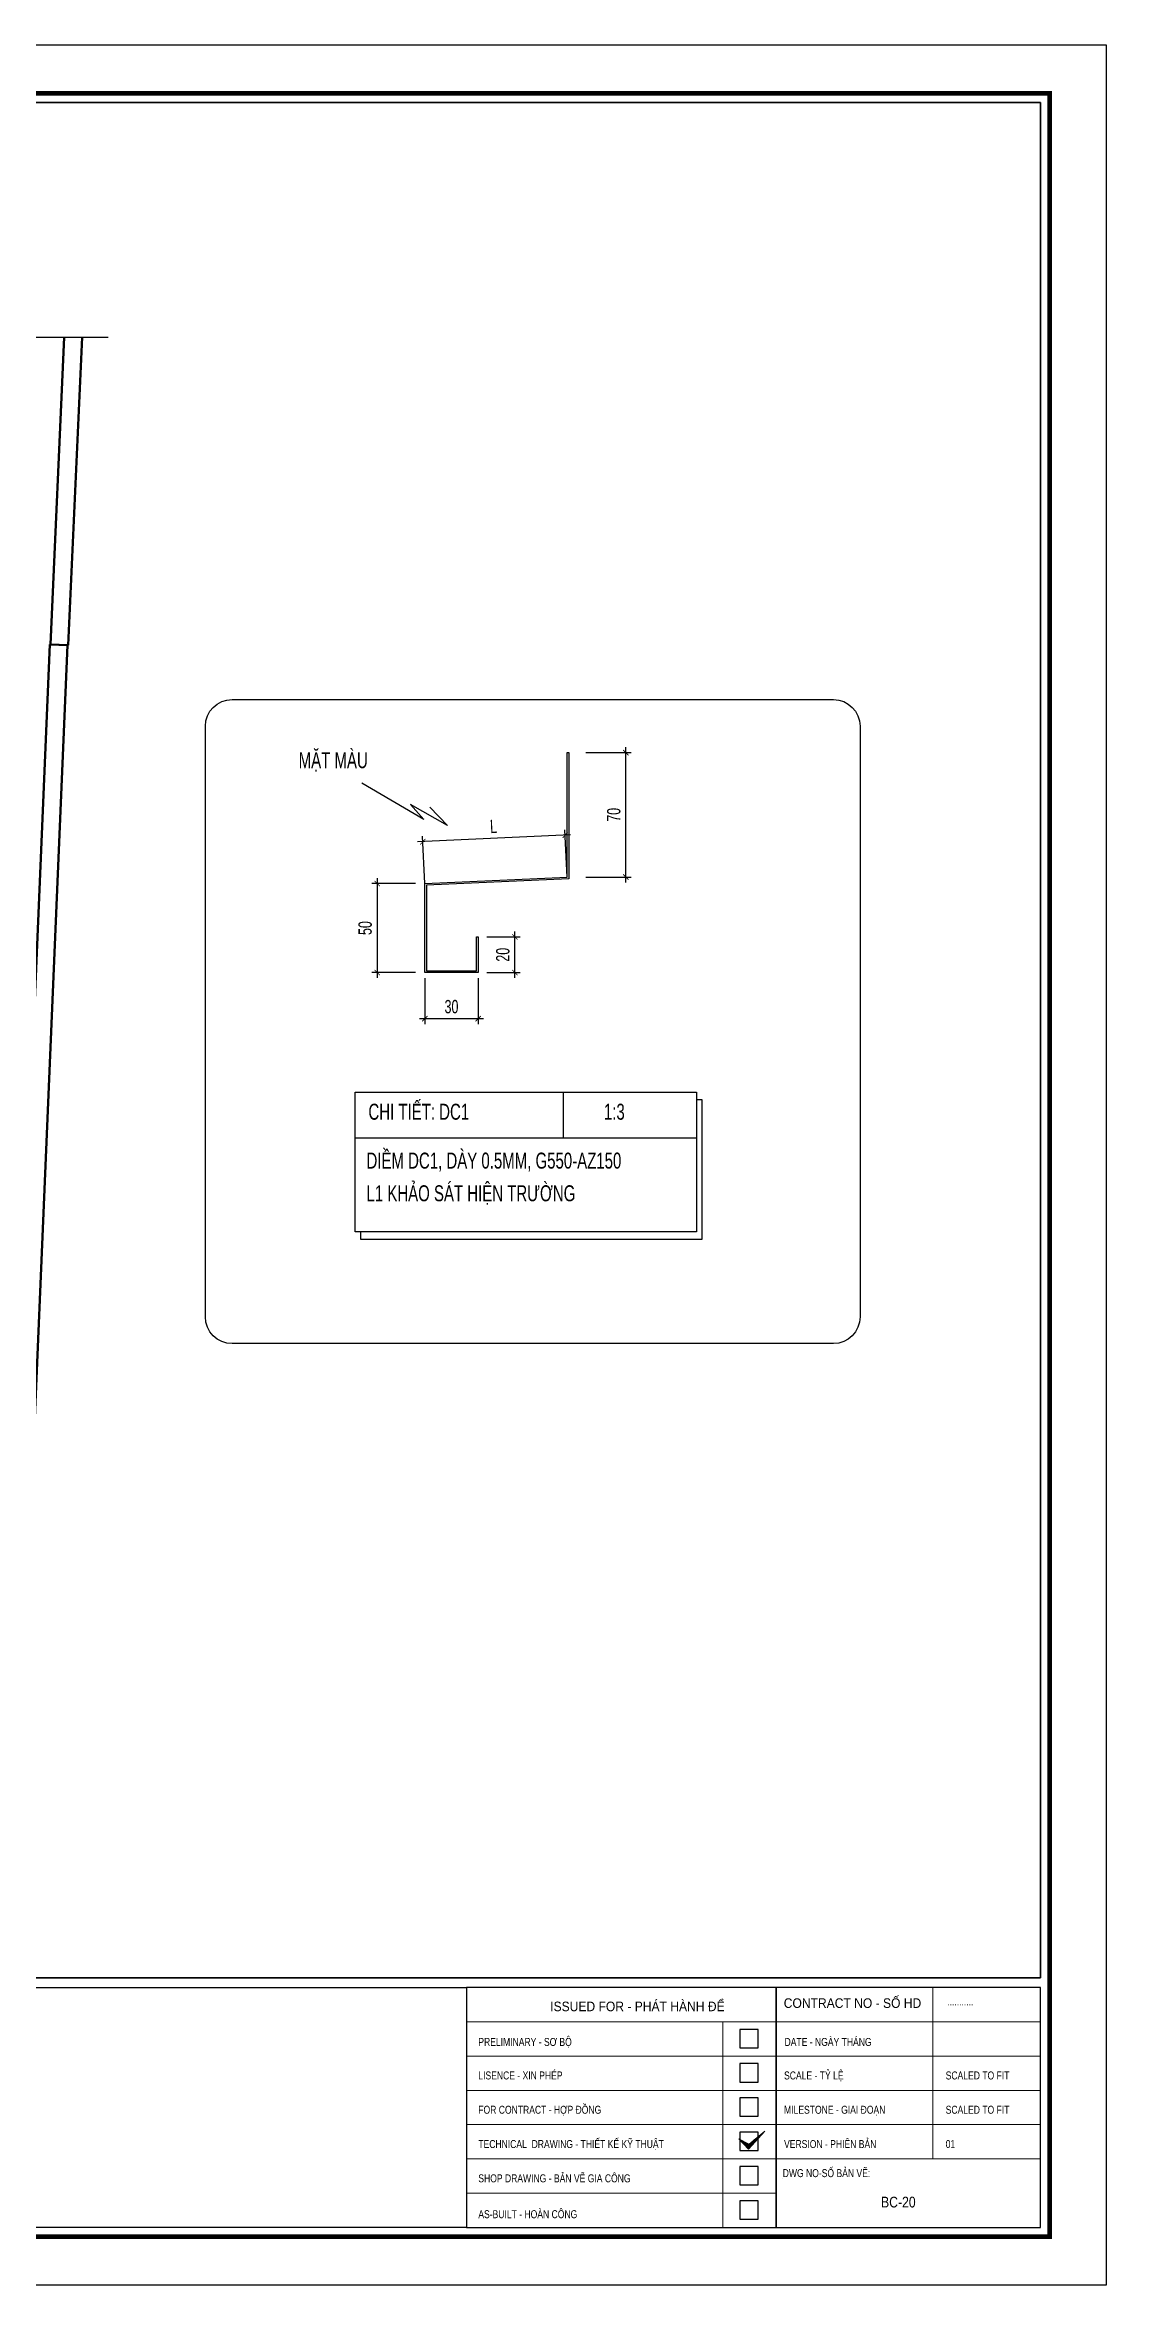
# Model space of a CAD drawing. Header units: inches. Extents: x 2 to 32666, y -5537 to 22.
# Drawn here: x 22388.9 to 22587.8, y -4124.5 to -3704.5 of the extents above; entities that cross this region are included whole.
import ezdxf
from ezdxf.enums import TextEntityAlignment as Align

# ---------------------------------------------------------------- set-up
doc = ezdxf.new("R2010")
doc.units = ezdxf.units.IN
doc.header["$MEASUREMENT"] = 0
doc.layers.get('Defpoints').update_dxf_attribs({"lineweight": 9})
for name, color, linetype in [('1', 1, 'Continuous'), ('2', 2, 'Continuous'), ('3', 3, 'Continuous'), ('4', 4, 'Continuous'), ('6', 6, 'Continuous'), ('7', 7, 'Continuous'), ('8', 8, 'Continuous'), ('9', 9, 'Continuous'), ('BAO KHUNG', 31, 'Continuous'), ('DIM', 8, 'Continuous'), ('Fast RSQ_A2 Frame$0$Khung ten', 4, 'Continuous'), ('NET IN', 3, 'Continuous')]:
    doc.layers.add(name, color=color, linetype=linetype)
doc.layers.add('Cover text', color=7, linetype='Continuous', true_color=0x52370f)
for name, color, linetype, lineweight in [('DETAIL$0$S-Dim', 8, 'Continuous', 20), ('DETAIL$0$S-Hatch', 8, 'Continuous', 13), ('S-Hatch', 8, 'Continuous', 9)]:
    doc.layers.add(name, color=color, linetype=linetype, lineweight=lineweight)
doc.styles.add('ST1', font='vnshx.shx', dxfattribs={"width": 0.7})
doc.styles.add('ST1H', font='vnshxh.shx', dxfattribs={"width": 0.7})
doc.styles.get("Standard").update_dxf_attribs({"font": 'arial.ttf'})
doc.styles.add('STYLE2', font='VHAVAN.TTF')
doc.styles.add('TIEU DE', font='Vharialn.ttf')
doc.dimstyles.new('3', dxfattribs={"dimtxt": 2.5, "dimasz": 1, "dimexe": 1, "dimexo": 0, "dimgap": 1, "dimtad": 1, "dimdec": 0, "dimlfac": 3, "dimzin": 0, "dimdsep": 46, "dimtxsty": 'ST1', "dimblk": 'ARCHTICK', "dimcen": 1, "dimdle": 1, "dimclrd": 8, "dimclre": 8, "dimclrt": 3, "dimadec": 0, "dimazin": 0, "dimtfac": 1, "dimtdec": 0, "dimtix": 1, "dimtofl": 0, "dimtmove": 1, "dimatfit": 3, "dimldrblk": 'DOT', "dimfxl": 0.18, "dimtfill": 1, "dimtolj": 1, "dimtzin": 0, "dimlwd": -1, "dimlwe": -1, "dimarcsym": 2})

# ---------------------------------------------------------------- blocks, each defined once
blk = doc.blocks.new('DETAIL$0$MARK')
at = {"layer": 'DETAIL$0$S-Hatch', "linetype": 'Continuous'}
h = blk.add_hatch(dxfattribs=at)
h.set_pattern_fill('ANSI31', color=256, scale=50, style=0)
h.paths.add_polyline_path([(1667850, -1156933), (1667909, -1156997), (1668012, -1156885), (1667913, -1156967)])
at = {"layer": 'DETAIL$0$S-Dim', "linetype": 'Continuous'}
blk.add_lwpolyline([(1667850, -1156933), (1667909, -1156997), (1668012, -1156885), (1667913, -1156967), (1667850, -1156933)], dxfattribs=at)
blk = doc.blocks.new('kt kien truc 1')
at = {"layer": '2', "color": 157, "linetype": 'Continuous'}
blk.add_lwpolyline([(0, 420), (594, 420), (594, 0), (0, 0)], close=True, dxfattribs=at)
at = {"layer": '7', "color": 147, "linetype": 'Continuous'}
blk.add_lwpolyline([(12.33, 57.61), (581.67, 57.61), (581.67, 409.19), (12.33, 409.19)], close=True, dxfattribs=at)
at = {"layer": 'BAO KHUNG', "color": 167, "linetype": 'Continuous', "const_width": 0.871}
blk.add_lwpolyline([(10.59, 9.07), (583.41, 9.07), (583.41, 410.93), (10.59, 410.93)], close=True, dxfattribs=at)
at = {"layer": 'BAO KHUNG', "color": 7}
for points in [[(211.89, 55.81), (474.14, 55.81), (474.14, 10.81), (211.89, 10.81)], [(474.14, 10.81), (532.16, 10.81), (532.16, 55.81), (474.14, 55.81)], [(532.16, 10.81), (581.67, 10.81), (581.67, 55.81), (532.16, 55.81)]]:
    blk.add_lwpolyline(points, close=True, dxfattribs=at)
at = {"layer": 'Fast RSQ_A2 Frame$0$Khung ten', "color": 7, "ltscale": 1000}
for points in [[(525.34, 44.51), (528.78, 44.51), (528.78, 47.96), (525.34, 47.96)], [(525.34, 38.09), (528.78, 38.09), (528.78, 41.53), (525.34, 41.53)], [(525.34, 31.66), (528.78, 31.66), (528.78, 35.1), (525.34, 35.1)], [(525.34, 25.23), (528.78, 25.23), (528.78, 28.67), (525.34, 28.67)], [(525.34, 18.8), (528.78, 18.8), (528.78, 22.24), (525.34, 22.24)], [(525.34, 12.37), (528.78, 12.37), (528.78, 15.81), (525.34, 15.81)]]:
    blk.add_lwpolyline(points, close=True, dxfattribs=at)
at = {"layer": 'S-Hatch'}
for p, q in [((561.54, 55.81), (561.54, 23.67)), ((474.14, 49.38), (532.16, 49.38)), ((522.13, 10.81), (522.13, 49.38)), ((532.16, 49.38), (581.67, 49.38)), ((474.14, 42.95), (532.16, 42.95)), ((532.16, 42.95), (581.67, 42.95)), ((474.14, 36.52), (532.16, 36.52)), ((532.16, 36.52), (581.67, 36.52)), ((474.14, 30.1), (532.16, 30.1)), ((532.16, 30.1), (581.67, 30.1)), ((474.14, 23.67), (532.16, 23.67)), ((532.16, 23.67), (581.67, 23.67)), ((474.14, 17.24), (532.16, 17.24))]:
    blk.add_line(p, q, dxfattribs=at)
at = {"layer": 'DETAIL$0$S-Dim', "linetype": 'Continuous', "xscale": 0.02999999999301508, "yscale": 0.02999999999301508, "zscale": 0.02999999999301508}
blk.add_blockref('DETAIL$0$MARK', (-49510.32, 34735.43), dxfattribs=at)
at = {"layer": 'BAO KHUNG', "color": 7, "linetype": 'Continuous', "width": 0.9}
blk.add_text('ISSUED FOR - PHÁT HÀNH ĐỂ ', height=1.8, dxfattribs=at).set_placement((506.46, 51.36), align=Align.CENTER)
blk.add_text('CONTRACT NO - SỐ HD', height=1.8, dxfattribs=at).set_placement((533.57, 51.98))
at = {"layer": 'BAO KHUNG', "color": 109, "linetype": 'Continuous', "style": 'STYLE2', "width": 0.8}
blk.add_text('...........', height=1.5, dxfattribs=at).set_placement((564.21, 52.44))
at = {"layer": 'Cover text', "linetype": 'Continuous', "style": 'STYLE2', "width": 0.8}
for s, p in [('PRELIMINARY - S¥ Bé', (476.33, 44.85)), ('date - NGµY TH¸NG', (533.72, 44.85)), ('LISENCE - XIN PHÐP', (476.33, 38.57)), ('scale - tû lÖ', (533.63, 38.57)), ('scaled to fit', (563.92, 38.57)), ('FOR CONTRACT - HîP §åNG', (476.33, 32.14)), ('MILESTONE - GIAI §O¹N', (533.63, 32.14)), ('scaled to fit', (563.92, 32.14)), ('TECHNICAL  DRAWING - THIÕT KÕ Kü THUËT', (476.33, 25.71)), ('VERSION - PHI£N B¶N', (533.63, 25.71)), ('01', (563.92, 25.71)), ('SHOP DRAWING - B¶N VÏ GIA C¤NG', (476.33, 19.28)), ('%%u%%udwg no-sè b¶n vÏ:', (533.38, 20.26)), ('AS-BUILT - HOµN C¤NG', (476.33, 12.56))]:
    blk.add_text(s, height=1.5, dxfattribs=at).set_placement(p)
at = {"layer": 'Cover text', "ltscale": 0.5, "style": 'TIEU DE'}
for tag, p in [('TENBANVE', (45.93, 14.6)), ('STT', (555.05, 15.58))]:
    blk.add_attdef(tag, text='', height=2, dxfattribs=at).set_placement(p, align=Align.MIDDLE_CENTER)
blk = doc.blocks.new('_ArchTick')
at = {"color": 0, "linetype": 'ByBlock', "const_width": 0.15}
blk.add_lwpolyline([(-0.5, -0.5), (0.5, 0.5)], dxfattribs=at)
blk = doc.blocks.new('*D6283')
at = {"layer": 'Defpoints', "color": 0, "transparency": 16777216}
for p in [(22490.22, -3837.21), (22497.74, -3837.21), (22490.22, -3860.54)]:
    blk.add_point(p, dxfattribs=at)
at = {"layer": 'DIM', "color": 8, "linetype": 'Continuous', "transparency": 16777216}
for p, q in [((22490.22, -3837.21), (22498.74, -3837.21)), ((22497.74, -3861.54), (22497.74, -3836.21)), ((22490.22, -3860.54), (22498.74, -3860.54))]:
    blk.add_line(p, q, dxfattribs=at)
at = {"layer": 'DIM', "color": 8, "transparency": 16777216}
for p, rotation in [((22497.74, -3837.21), 90), ((22497.74, -3860.54), 270)]:
    blk.add_blockref('_ArchTick', p, dxfattribs=dict(at, rotation=rotation))
at = {"layer": 'DIM', "color": 3, "transparency": 16777216, "insert": (22495.49, -3848.88), "char_height": 2.5, "attachment_point": 5, "rotation": 90, "style": 'ST1', "bg_fill": 3, "box_fill_scale": 1.25, "bg_fill_color": 256, "bg_fill_true_color": 13158600, "bg_fill_transparency": 0}
blk.add_mtext('\\A1;70', dxfattribs=at)
blk = doc.blocks.new('_Dot')
at = {"color": 0, "linetype": 'ByBlock', "lineweight": -2}
blk.add_line((-0.5, 0), (-1, 0), dxfattribs=at)
at = {"color": 0, "linetype": 'ByBlock', "const_width": 0.5}
blk.add_lwpolyline([(-0.25, 0, 1), (0.25, 0, 1)], format="xyb", close=True, dxfattribs=at)
blk = doc.blocks.new('DOT')
at = {"color": 0, "linetype": 'ByBlock'}
blk.add_line((-0.5, 0), (-1, 0), dxfattribs=at)
at = {"color": 0, "linetype": 'ByBlock', "const_width": 0.5}
blk.add_lwpolyline([(-0.25, 0, 1), (0.25, 0, 1)], format="xyb", close=True, dxfattribs=at)
blk = doc.blocks.new('*D6284')
at = {"layer": 'Defpoints', "color": 0, "transparency": 16777216}
for p in [(22459.71, -3853.91), (22460.07, -3861.77), (22486.74, -3860.54)]:
    blk.add_point(p, dxfattribs=at)
at = {"layer": 'DIM', "color": 8, "linetype": 'Continuous', "transparency": 16777216}
for p, q in [((22487.38, -3852.63), (22458.71, -3853.96)), ((22460.07, -3861.77), (22459.66, -3852.91)), ((22486.74, -3860.54), (22486.33, -3851.68))]:
    blk.add_line(p, q, dxfattribs=at)
at = {"layer": 'DIM', "color": 8, "transparency": 16777216}
for p, rotation in [((22459.71, -3853.91), 182.6456620715578), ((22486.38, -3852.68), 2.645662071557799)]:
    blk.add_blockref('_ArchTick', p, dxfattribs=dict(at, rotation=rotation))
at = {"layer": 'DIM', "color": 3, "transparency": 16777216, "insert": (22472.94, -3851.05), "char_height": 2.5, "attachment_point": 5, "rotation": 2.6457, "style": 'ST1', "bg_fill": 3, "box_fill_scale": 1.25, "bg_fill_color": 256, "bg_fill_true_color": 13158600, "bg_fill_transparency": 0}
blk.add_mtext('\\A1;L', dxfattribs=at)
blk = doc.blocks.new('*D6285')
at = {"layer": 'Defpoints', "color": 0, "transparency": 16777216}
for p in [(22458.33, -3861.77), (22451.14, -3878.44), (22458.33, -3878.44)]:
    blk.add_point(p, dxfattribs=at)
at = {"layer": 'DIM', "color": 8, "linetype": 'Continuous', "transparency": 16777216}
for p, q in [((22458.33, -3861.77), (22450.14, -3861.77)), ((22451.14, -3860.77), (22451.14, -3879.44)), ((22458.33, -3878.44), (22450.14, -3878.44))]:
    blk.add_line(p, q, dxfattribs=at)
at = {"layer": 'DIM', "color": 8, "transparency": 16777216}
for p, rotation in [((22451.14, -3861.77), 90), ((22451.14, -3878.44), 270)]:
    blk.add_blockref('_ArchTick', p, dxfattribs=dict(at, rotation=rotation))
at = {"layer": 'DIM', "color": 3, "transparency": 16777216, "insert": (22448.89, -3870.11), "char_height": 2.5, "attachment_point": 5, "rotation": 90, "style": 'ST1', "bg_fill": 3, "box_fill_scale": 1.25, "bg_fill_color": 256, "bg_fill_true_color": 13158600, "bg_fill_transparency": 0}
blk.add_mtext('\\A1;50', dxfattribs=at)
blk = doc.blocks.new('*D6286')
at = {"layer": 'Defpoints', "color": 0, "transparency": 16777216}
for p in [(22460.07, -3879.51), (22470.07, -3879.51), (22460.07, -3887.1)]:
    blk.add_point(p, dxfattribs=at)
at = {"layer": 'DIM', "color": 8, "linetype": 'Continuous', "transparency": 16777216}
for p, q in [((22460.07, -3879.51), (22460.07, -3888.1)), ((22470.07, -3879.51), (22470.07, -3888.1)), ((22471.07, -3887.1), (22459.07, -3887.1))]:
    blk.add_line(p, q, dxfattribs=at)
at = {"layer": 'DIM', "color": 8, "transparency": 16777216, "rotation": 180}
blk.add_blockref('_ArchTick', (22460.07, -3887.1), dxfattribs=at)
at = {"layer": 'DIM', "color": 8, "transparency": 16777216}
blk.add_blockref('_ArchTick', (22470.07, -3887.1), dxfattribs=at)
at = {"layer": 'DIM', "color": 3, "transparency": 16777216, "insert": (22465.07, -3884.85), "char_height": 2.5, "attachment_point": 5, "style": 'ST1', "bg_fill": 3, "box_fill_scale": 1.25, "bg_fill_color": 256, "bg_fill_true_color": 13158600, "bg_fill_transparency": 0}
blk.add_mtext('\\A1;30', dxfattribs=at)
blk = doc.blocks.new('*D6487')
at = {"layer": '1', "color": 8, "linetype": 'Continuous', "transparency": 16777216}
for p, q in [((22471.7, -3871.77), (22477.95, -3871.77)), ((22476.95, -3879.44), (22476.95, -3870.77)), ((22471.7, -3878.44), (22477.95, -3878.44))]:
    blk.add_line(p, q, dxfattribs=at)
at = {"layer": '1', "color": 8, "transparency": 16777216}
for p, rotation in [((22476.95, -3871.77), 90), ((22476.95, -3878.44), 270)]:
    blk.add_blockref('_ArchTick', p, dxfattribs=dict(at, rotation=rotation))
at = {"layer": '1', "color": 3, "transparency": 16777216, "insert": (22474.7, -3875.11), "char_height": 2.5, "attachment_point": 5, "rotation": 90, "style": 'ST1', "bg_fill": 3, "box_fill_scale": 1.25, "bg_fill_color": 256, "bg_fill_true_color": 13158600, "bg_fill_transparency": 0}
blk.add_mtext('\\A1;20', dxfattribs=at)
at = {"layer": 'Defpoints', "color": 0, "transparency": 16777216}
for p in [(22471.7, -3871.77), (22476.95, -3871.77), (22471.7, -3878.44)]:
    blk.add_point(p, dxfattribs=at)

msp = doc.modelspace()

# ---------------------------------------------------------------- linework, layer by layer
at = {"color": 9}
msp.add_line((22485.977, -3900.8457), (22485.977, -3909.4703), dxfattribs=at)
at = {"layer": '2', "lineweight": 100}
for p, q in [((22392.4995, -3759.3488), (22389.928, -3816.9338)), ((22395.8362, -3759.3488), (22393.258, -3817.0825)), ((22389.7619, -3816.9266), (22379.2228, -4066.9148)), ((22393.0923, -3817.067), (22382.5591, -4066.9148)), ((22393.0923, -3817.067), (22389.7619, -3816.9266)), ((22393.258, -3817.0825), (22389.928, -3816.9338))]:
    msp.add_line(p, q, dxfattribs=at)
at = {"layer": '6'}
msp.add_lwpolyline([(22470.074, -3871.7741), (22470.074, -3878.4408), (22460.074, -3878.4408), (22460.074, -3861.7741), (22486.7407, -3860.5419), (22486.7407, -3837.2085), (22487.074, -3837.2085), (22487.074, -3860.8602), (22460.4073, -3862.0924), (22460.4073, -3878.1074), (22469.7407, -3878.1074), (22469.7407, -3871.7741)], close=True, dxfattribs=at)
at = {"layer": '8'}
msp.add_lwpolyline([(22110.857, -3759.3488), (22246.1229, -3759.3488), (22246.1229, -3737.6362), (22265.4466, -3783.1854), (22265.4466, -3759.3488), (22400.7126, -3759.3488)], dxfattribs=at)
at = {"layer": '9'}
msp.add_lwpolyline([(22423.945, -3827.2718), (22536.6352, -3827.2718, -0.41421356), (22541.6352, -3832.2718), (22541.6352, -3943.0072, -0.41421356), (22536.6352, -3948.0072), (22423.945, -3948.0072, -0.41421356), (22418.945, -3943.0072), (22418.945, -3832.2718, -0.41421356)], format="xyb", close=True, dxfattribs=at)
at = {"layer": 'DIM'}
msp.add_lwpolyline([(22006.1005, -3715.3349), (22575.4384, -3715.3349), (22575.4384, -4066.9148), (22006.1005, -4066.9148)], close=True, dxfattribs=at)
at = {"layer": 'NET IN'}
msp.add_lwpolyline([(21993.7695, -3704.5249), (22587.7695, -3704.5249), (22587.7695, -4124.5249), (21993.7695, -4124.5249)], close=True, dxfattribs=at)

# ---------------------------------------------------------------- block references
at = {"layer": '3'}
ref = msp.add_blockref('kt kien truc 1', (21993.7695, -4124.5249), dxfattribs=at)
ref.add_attrib('STT', 'bc-20', dxfattribs={"ltscale": 0.5, "height": 2, "style": 'TIEU DE'}).set_placement((22548.8177, -4108.9455), align=Align.MIDDLE_CENTER)

# ---------------------------------------------------------------- texts
at = {"layer": '3', "style": 'ST1H', "width": 0.7}
for s, p in [('diÒm dc1, dµy 0.5mm, g550-az150', (22449.1433, -3915.2037)), ('l1 kh¶o s¸t hiÖn tr\xadêng', (22449.1433, -3921.3252))]:
    msp.add_text(s, height=3, dxfattribs=at).set_placement(p)

# ---------------------------------------------------------------- next in the draw order: texts
at = {"layer": '3', "insert": (22449.5044, -3904.5602), "char_height": 3, "attachment_point": 4, "style": 'ST1H', "bg_fill": 2}
msp.add_mtext('\\A1;CHI TIÕT: dc1', dxfattribs=at)

# ---------------------------------------------------------------- next in the draw order: dimensions: what is measured, and where the dimension line sits
at = {"layer": 'DIM'}
dim = msp.add_aligned_dim(p1=(22490.2163, -3860.5419), p2=(22490.2163, -3837.2085), distance=-7.5191, dimstyle='3', override={"dimldrblk": 'DOT'}, dxfattribs=at)
dim.commit()
dim.dimension.update_dxf_attribs({"geometry": '*D6283', "text_midpoint": (22495.4854, -3848.8752)})
dim = msp.add_aligned_dim(p1=(22486.7407, -3860.5419), p2=(22460.074, -3861.7741), distance=-7.8725, text='L', dimstyle='3', override={"dimldrblk": 'DOT'}, dxfattribs=at)
dim.commit()
dim.dimension.update_dxf_attribs({"geometry": '*D6284', "text_midpoint": (22472.9401, -3851.0463)})

# ---------------------------------------------------------------- next in the draw order: linework, layer by layer
at = {"color": 9}
for points in [[(22447.0349, -3900.8457), (22510.9696, -3900.8457), (22510.9696, -3927.0585), (22447.0349, -3927.0585)], [(22447.0349, -3900.8457), (22510.9696, -3900.8457), (22510.9696, -3909.4703), (22447.0349, -3909.4703)]]:
    msp.add_lwpolyline(points, close=True, dxfattribs=at)
msp.add_lwpolyline([(22510.9696, -3902.2663), (22511.9922, -3902.2663), (22511.9922, -3928.4791), (22448.0575, -3928.4791), (22448.0575, -3927.0585)], dxfattribs=at)
at = {"layer": '4'}
msp.add_lwpolyline([(22461.0008, -3847.4692), (22464.345, -3850.8951), (22457.4056, -3846.9678), (22459.8721, -3849.767), (22448.2925, -3842.9152)], dxfattribs=at)

# ---------------------------------------------------------------- next in the draw order: dimensions: what is measured, and where the dimension line sits
at = {"layer": 'DIM'}
dim = msp.add_aligned_dim(p1=(22458.3277, -3861.7741), p2=(22458.3277, -3878.4408), distance=-7.1909, dimstyle='3', override={"dimldrblk": 'DOT'}, dxfattribs=at)
dim.commit()
dim.dimension.update_dxf_attribs({"geometry": '*D6285', "text_midpoint": (22448.8868, -3870.1074)})

# ---------------------------------------------------------------- next in the draw order: texts
at = {"layer": '3', "char_height": 3, "attachment_point": 4, "style": 'ST1H', "bg_fill": 2}
for s, insert in [('\\A1;mÆt mµu', (22436.4323, -3838.9696)), ('\\A1;1:3', (22493.6362, -3904.5602))]:
    msp.add_mtext(s, dxfattribs=dict(at, insert=insert))

# ---------------------------------------------------------------- next in the draw order: dimensions: what is measured, and where the dimension line sits
at = {"layer": 'DIM'}
dim = msp.add_aligned_dim(p1=(22470.074, -3879.5073), p2=(22460.074, -3879.5073), distance=7.593, dimstyle='3', override={"dimldrblk": 'DOT'}, dxfattribs=at)
dim.commit()
dim.dimension.update_dxf_attribs({"geometry": '*D6286', "text_midpoint": (22465.074, -3884.8503)})

# ---------------------------------------------------------------- next in the draw order: dimensions: what is measured, and where the dimension line sits
at = {"layer": '1'}
dim = msp.add_aligned_dim(p1=(22471.6973, -3878.4408), p2=(22471.6973, -3871.7741), distance=-5.2479, dimstyle='3', dxfattribs=at)
dim.commit()
dim.dimension.update_dxf_attribs({"geometry": '*D6487', "text_midpoint": (22474.6952, -3875.1074)})

doc.saveas('drawing.dxf')
